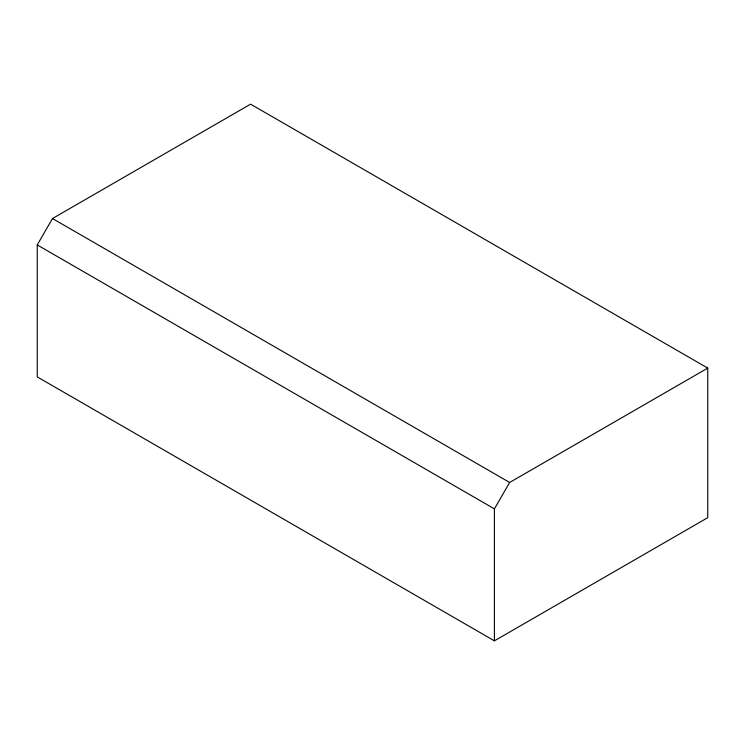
<?xml version="1.0" encoding="UTF-8"?>
<svg xmlns="http://www.w3.org/2000/svg" width="745" height="745" viewBox="0 0 745 745"><rect width="100%" height="100%" fill="white"/><g stroke="black" fill="none" stroke-linecap="round" stroke-linejoin="round"><path stroke-width="1.12" d="M37.25 244.928L52.485 218.536L250.59 104.16L707.75 368.104L707.75 517.663L494.41 640.84L37.25 376.896L37.25 244.928L494.41 508.863L494.41 640.84M494.41 508.863L509.645 482.471L707.75 368.104M52.485 218.536L509.645 482.471"/></g></svg>
